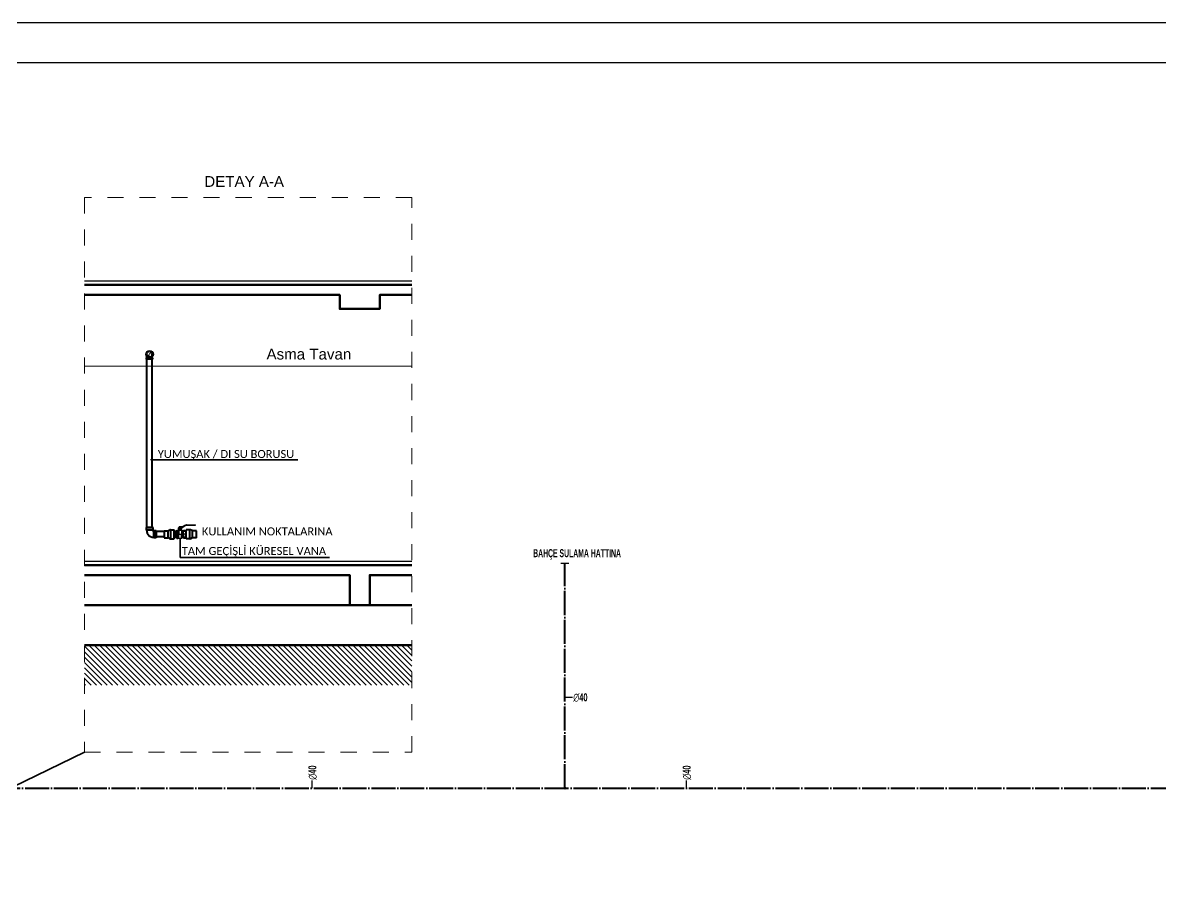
# Model space of a CAD drawing. Header units: centimetres. Extents: x 405464 to 563355, y 50011 to 66875.
# Drawn here: x 495395 to 498236, y 56816 to 59011 of the extents above; entities that cross this region are included whole.
import ezdxf
from ezdxf.enums import TextEntityAlignment as Align

# ---------------------------------------------------------------- set-up
doc = ezdxf.new("R2010")
doc.units = ezdxf.units.CM
doc.linetypes.add('DASHED', pattern=[4, 2, -2])
doc.linetypes.add('SOGUKSU1', pattern=[72, 60, -6, 0, -6])
doc.layers.get('0').update_dxf_attribs({"lineweight": 9})
for name, color, linetype, lineweight in [('---___EB_draft02_tasiyici', 5, 'Continuous', 50), ('0-KRCN-SHT-03CIHAZ', 120, 'Continuous', 30), ('0-KRCN-SHT-05CIHAZ', 171, 'Continuous', 40), ('0-KRCN-SHT-DETAY-YAZI', 71, 'Continuous', 35), ('0-KRCN-SHT-PROSES-BORU', 1, '0-Y_LINE', 40), ('0-KRCN-SHT-SOGUKSU', 141, 'SOGUKSU1', 40), ('0-KRCN-SHT-YAZI-ÇAP-TEMSU', 81, 'Continuous', 30), ('0-KRCN-Z-ANTET', 71, 'Continuous', 30), ('0-MEK-SHT-YAZI-ÇAP-TEMSU', 81, 'Continuous', 30)]:
    doc.layers.add(name, color=color, linetype=linetype, lineweight=lineweight)
for name, color, linetype in [('---___EB_draft03_gorunus', 8, 'Continuous'), ('---___EB_draft04_yazi', 8, 'Continuous'), ('---___EB_draft05_ht_zemin', 8, 'Continuous'), ('-M-PLUMBING DCW RISER', 7, 'Continuous'), ('-M-VALVE', 7, 'Continuous')]:
    doc.layers.add(name, color=color, linetype=linetype)
doc.styles.add('BORU', font='AGENCYR.TTF')
doc.styles.add('CAP', font='ARIALNB.TTF')
doc.styles.add('KATMAN YAZI STİLİ', font='calibri.ttf')
doc.styles.add('Normal', font='arial.ttf')
doc.linetypes.add('0-Y_LINE', pattern='A,100,-0.5,["Y",BORU,S=9,R=0,X=0,Y=-4.5],-5', length=105.5)
doc.linetypes.add('Amzigzag', pattern='A,0.0001,[136,genltshp.shx,S=0.04,R=0,X=0,Y=0],-11', length=11.0001)

# ---------------------------------------------------------------- blocks, each defined once
blk = doc.blocks.new('DN15 Ball Valve')
at = {"color": 0, "ltscale": 100}
for p, q in [((-47445.6, 36542.7), (-47427.7, 36542.7)), ((-47452.4, 36532.2), (-47420.9, 36532.2)), ((-47452.4, 36529.2), (-47420.9, 36529.2)), ((-47449, 36498.1), (-47436.6, 36498.1)), ((-47424.3, 36498.1), (-47436.6, 36498.1))]:
    blk.add_line(p, q, dxfattribs=at)
for points in [[(-47441.8, 36541.6), (-47442.6, 36541.9), (-47443.3, 36542.3), (-47444.4, 36542.3), (-47445.2, 36542.7), (-47445.9, 36542.7), (-47446.7, 36542.3), (-47447.8, 36542.3), (-47448.6, 36541.9), (-47449.3, 36541.6)], [(-47449.3, 36541.6), (-47449.3, 36535.6)], [(-47431.3, 36541.6), (-47432.8, 36541.9), (-47433.6, 36542.3), (-47435.1, 36542.3), (-47436.2, 36542.7), (-47437.3, 36542.7), (-47438.4, 36542.3), (-47439.6, 36542.3), (-47440.7, 36541.9), (-47441.8, 36541.6)], [(-47441.8, 36541.6), (-47441.8, 36535.2)], [(-47436.6, 36539.3), (-47436.6, 36517.6)], [(-47424.2, 36541.6), (-47424.9, 36541.9), (-47425.7, 36542.3), (-47426.4, 36542.3), (-47427.2, 36542.7), (-47428.3, 36542.7), (-47429.1, 36542.3), (-47429.8, 36542.3), (-47430.6, 36541.9), (-47431.3, 36541.6)], [(-47431.3, 36541.6), (-47431.3, 36535.2)], [(-47424.2, 36541.6), (-47424.2, 36535.7)], [(-47471.5, 36496.9), (-47471.5, 36496.9), (-47471.9, 36496.6), (-47471.9, 36496.6)], [(-47470.8, 36500.3), (-47470.8, 36499.6), (-47471.1, 36499.2), (-47471.5, 36498.8), (-47471.5, 36498.1)], [(-47471.5, 36496.9), (-47471.5, 36498.1)], [(-47471.5, 36496.9), (-47470, 36496.9)], [(-47470.8, 36500.3), (-47468.1, 36504.4)], [(-47470, 36499.9), (-47470, 36499.6), (-47470.4, 36498.8), (-47470.4, 36498.4)], [(-47470.4, 36496.9), (-47470.4, 36498.4)], [(-47470, 36499.9), (-47467, 36503.7)], [(-47470, 36496.6), (-47470, 36496.9), (-47470, 36496.9), (-47470, 36496.9)], [(-47468.5, 36504.8), (-47463.6, 36512.7)], [(-47468.5, 36504.8), (-47466.6, 36503.3)], [(-47466.6, 36503.3), (-47459.5, 36513.8)], [(-47465.1, 36523.9), (-47465.1, 36523.9), (-47465.5, 36523.9), (-47465.5, 36523.6)], [(-47465.5, 36523.6), (-47465.5, 36516.1)], [(-47461, 36516.1), (-47465.5, 36516.1)], [(-47465.5, 36516.1), (-47463.6, 36513.1)], [(-47465.1, 36523.9), (-47464, 36523.9)], [(-47464, 36513.8), (-47464.8, 36510.8)], [(-47464.4, 36516.1), (-47462.9, 36513.4)], [(-47463.6, 36523.9), (-47463.6, 36523.9), (-47464, 36523.9)], [(-47463.6, 36523.9), (-47460.3, 36519.4)], [(-47463.6, 36516.1), (-47463.6, 36514.9)], [(-47463.6, 36512.7), (-47463.3, 36512.7), (-47463.3, 36512.7), (-47463.6, 36513.1)], [(-47463.3, 36523.6), (-47461.4, 36523.6)], [(-47463.3, 36511.6), (-47462.1, 36513.1)], [(-47463.3, 36511.6), (-47462.1, 36510.8)], [(-47462.9, 36511.9), (-47462.5, 36512.3), (-47462.5, 36513.1), (-47462.9, 36513.4)], [(-47461.4, 36522.1), (-47462.1, 36522.1)], [(-47462.1, 36513.1), (-47461.8, 36513.8), (-47461.8, 36514.2), (-47461.4, 36514.6)], [(-47462.1, 36511.2), (-47461, 36512.7)], [(-47459.9, 36526.6), (-47460.3, 36526.6), (-47460.3, 36526.6), (-47460.6, 36526.6), (-47461, 36526.2), (-47461.4, 36525.8), (-47461.4, 36525.8), (-47461.4, 36525.1)], [(-47461.4, 36521.3), (-47461.4, 36525.1)], [(-47461.4, 36514.6), (-47461.4, 36516.1)], [(-47459.9, 36515.3), (-47461, 36516.1)], [(-47461, 36512.7), (-47460.6, 36513.1), (-47460.6, 36513.8), (-47460.6, 36514.2), (-47460.6, 36514.9)], [(-47455.4, 36525.8), (-47459.9, 36525.8), (-47460.3, 36525.1), (-47460.6, 36525.1)], [(-47460.6, 36519.8), (-47460.6, 36525.1)], [(-47460.6, 36523.9), (-47456.9, 36523.9)], [(-47460.6, 36522.4), (-47457.6, 36522.4)], [(-47460.6, 36514.9), (-47460.6, 36515.7)], [(-47460.3, 36519.4), (-47460.3, 36519.4), (-47460.3, 36519.4)], [(-47456.9, 36519.4), (-47460.3, 36519.4)], [(-47455.4, 36526.6), (-47459.9, 36526.6)], [(-47454.6, 36515.3), (-47459.9, 36515.3)], [(-47458.4, 36514.6), (-47458.4, 36514.2), (-47458.8, 36514.2), (-47459.1, 36514.2), (-47459.5, 36513.8)], [(-47454.6, 36514.6), (-47458.4, 36514.6)], [(-47457.6, 36523.9), (-47457.6, 36519.4)], [(-47456.9, 36519.4), (-47456.9, 36525.1)], [(-47452, 36525.1), (-47456.9, 36525.1)], [(-47453.9, 36521.7), (-47453.9, 36519.4), (-47456.9, 36519.4)], [(-47453.9, 36521.7), (-47456.9, 36521.7)], [(-47455.4, 36526.6), (-47455.4, 36525.8)], [(-47454.6, 36519.4), (-47454.6, 36515.3)], [(-47451.6, 36516.1), (-47454.6, 36516.1)], [(-47454.6, 36515.3), (-47454.6, 36514.6)], [(-47452.4, 36532.2), (-47452.4, 36529.2)], [(-47452, 36529.2), (-47452, 36525.1)], [(-47452, 36525.1), (-47436.6, 36525.1)], [(-47451.6, 36525.1), (-47451.6, 36515.7)], [(-47451.6, 36515.7), (-47436.6, 36515.7)], [(-47451.6, 36515.7), (-47449.4, 36511.6)], [(-47451.3, 36507.8), (-47451.3, 36499.2)], [(-47436.6, 36507.8), (-47451.3, 36507.8)], [(-47451.3, 36499.2), (-47450.9, 36498.8), (-47450.5, 36498.8), (-47450.1, 36498.4), (-47449.8, 36498.4), (-47449, 36498.1), (-47448.3, 36498.4), (-47447.9, 36498.8), (-47447.5, 36498.8), (-47447.1, 36499.2)], [(-47441.8, 36535.2), (-47442.9, 36535.6), (-47443.7, 36535.9), (-47444.8, 36535.9), (-47445.6, 36535.9), (-47446.7, 36535.9), (-47447.4, 36535.9), (-47448.6, 36535.9), (-47449.3, 36535.6), (-47450.4, 36535.2)], [(-47450.4, 36535.2), (-47450.4, 36532.2)], [(-47450.4, 36535.2), (-47423.1, 36535.2)], [(-47449.4, 36507.8), (-47449.4, 36511.6)], [(-47436.6, 36511.6), (-47449.4, 36511.6)], [(-47449.4, 36511.6), (-47449.4, 36511.6)], [(-47449.4, 36511.2), (-47449.4, 36508.6)], [(-47449.4, 36511.2), (-47449.4, 36511.2)], [(-47449.4, 36507.8), (-47449.4, 36508.6)], [(-47447.1, 36499.2), (-47447.1, 36507.8)], [(-47447.1, 36499.2), (-47446, 36498.8), (-47444.9, 36498.8), (-47443.8, 36498.4), (-47443, 36498.4), (-47441.9, 36498.1), (-47440.8, 36498.4), (-47439.6, 36498.4), (-47438.5, 36498.8), (-47437.8, 36498.8), (-47436.6, 36499.2)], [(-47431.3, 36535.2), (-47432.8, 36535.6), (-47433.6, 36535.9), (-47435.1, 36535.9), (-47436.2, 36535.9), (-47437.3, 36535.9), (-47438.4, 36535.9), (-47439.6, 36535.9), (-47440.7, 36535.6), (-47441.8, 36535.2)], [(-47421.6, 36525.1), (-47436.6, 36525.1)], [(-47422, 36515.7), (-47436.6, 36515.7)], [(-47436.6, 36513.1), (-47436.6, 36508.9)], [(-47436.6, 36511.6), (-47424.3, 36511.6)], [(-47436.6, 36507.8), (-47422.4, 36507.8)], [(-47436.6, 36499.2), (-47436.6, 36507.8)], [(-47436.6, 36499.2), (-47435.9, 36498.8), (-47434.8, 36498.8), (-47433.6, 36498.4), (-47432.5, 36498.4), (-47431.8, 36498.1), (-47430.6, 36498.4), (-47429.5, 36498.4), (-47428.4, 36498.8), (-47427.6, 36498.8), (-47426.5, 36499.2)], [(-47423.1, 36535.2), (-47423.8, 36535.6), (-47424.9, 36535.9), (-47425.7, 36535.9), (-47426.8, 36535.9), (-47427.6, 36535.9), (-47428.7, 36535.9), (-47429.4, 36535.9), (-47430.6, 36535.6), (-47431.3, 36535.2)], [(-47426.5, 36499.2), (-47426.5, 36507.8)], [(-47426.5, 36499.2), (-47426.1, 36498.8), (-47425.8, 36498.8), (-47425.4, 36498.4), (-47424.6, 36498.4), (-47424.3, 36498.1), (-47423.9, 36498.4), (-47423.1, 36498.8), (-47422.8, 36498.8), (-47422.4, 36499.2)], [(-47422, 36515.7), (-47424.3, 36511.6)], [(-47424.3, 36507.8), (-47424.3, 36511.6)], [(-47424.3, 36511.2), (-47424.3, 36511.2)], [(-47423.1, 36535.2), (-47423.1, 36532.2)], [(-47422.4, 36507.8), (-47422.4, 36499.2)], [(-47422, 36525.1), (-47422, 36515.7)], [(-47421.6, 36529.2), (-47421.6, 36525.1)], [(-47420.9, 36532.2), (-47420.9, 36529.2)], [(-47471.9, 36496.6), (-47471.9, 36464.3)], [(-47471.9, 36464.3), (-47471.9, 36463.9), (-47471.5, 36463.9), (-47471.5, 36463.9), (-47471.5, 36463.9)], [(-47470, 36463.9), (-47471.5, 36463.9)], [(-47470, 36496.6), (-47470, 36464.3)]]:
    blk.add_lwpolyline(points, dxfattribs=at)
blk = doc.blocks.new('*U55')
at = {"color": 8}
blk.add_circle((0, 0), 3.05, dxfattribs=at)
at = {"color": 0}
blk.add_circle((0, 0), 2.15, dxfattribs=at)
for centre, start, end in [((0, 1.07), 90, 270), ((0, -1.08), 270, 90)]:
    blk.add_arc(centre, 1.07, start, end, dxfattribs=at)
blk = doc.blocks.new('DONUT')
at = {"layer": '0-KRCN-SHT-03CIHAZ'}
blk.add_hatch(color=256, dxfattribs=at).paths.add_polyline_path([(2.5, 0, 1), (-2.5, 0, 1)])
blk.add_circle((0, 0), 2.5, dxfattribs=at)

msp = doc.modelspace()

# ---------------------------------------------------------------- hatches: boundary and pattern name
at = {"layer": '---___EB_draft05_ht_zemin'}
h = msp.add_hatch(dxfattribs=at)
h.set_pattern_fill('LINE', color=256, scale=3, angle=135)
h.set_pattern_definition([(135, (225534.707, 95655.744), (-6.7351921, -6.7351921), [])])
h.paths.add_polyline_path([(496366.7, 57356.1), (495549, 57356.1), (495549, 57456.1), (496366.7, 57456.1)])

# ---------------------------------------------------------------- linework, layer by layer
at = {"layer": '---___EB_draft02_tasiyici'}
for points in [[(495549, 58356.1), (496366.7, 58356.1)], [(496366.7, 58331.1), (496286.8, 58331.1), (496286.8, 58296.1), (496186.8, 58296.1), (496186.8, 58331.1), (495549, 58331.1)], [(495549, 57656.1), (496366.7, 57656.1)], [(496366.7, 57631.1), (496261.8, 57631.1), (496261.8, 57556.1), (496211.8, 57556.1), (496211.8, 57631.1), (495549, 57631.1)], [(495549, 57556.1), (496366.7, 57556.1)], [(496366.7, 57456.1), (495549, 57456.1)]]:
    msp.add_lwpolyline(points, dxfattribs=at)
at = {"layer": '---___EB_draft03_gorunus'}
msp.add_line((495549, 57666.1), (496366.7, 57666.1), dxfattribs=at)
msp.add_lwpolyline([(495549, 58366.1), (496366.7, 58366.1)], dxfattribs=at)
at = {"linetype": 'ByBlock', "ltscale": 3}
msp.add_line((495549, 58153.6), (496366.7, 58153.6), dxfattribs=at)
at = {"linetype": 'DASHED', "ltscale": 20}
msp.add_lwpolyline([(495549, 57188.7), (496366.7, 57188.7), (496366.7, 58574.5), (495549, 58574.5)], close=True, dxfattribs=at)
at = {"layer": '0-KRCN-SHT-DETAY-YAZI'}
for points in [[(495714.6, 57919.1), (495714.6, 57919.1), (496081.6, 57919.1)], [(495788.2, 57723.3), (495788.2, 57675.2), (496161.4, 57675.2)]]:
    msp.add_lwpolyline(points, dxfattribs=at)
at = {"layer": '0-KRCN-SHT-DETAY-YAZI', "linetype": 'Amzigzag'}
msp.add_lwpolyline([(494950.1, 56898.3), (495549, 57188.7)], dxfattribs=at)
at = {"layer": '0-KRCN-SHT-PROSES-BORU', "linetype": 'Continuous', "ltscale": 5}
for p, q in [((495704, 58170.9), (495704, 58174.4)), ((495719.5, 58174.4), (495704, 58174.4)), ((495719.5, 58170.9), (495704, 58170.9)), ((495705, 58174.4), (495705, 58182.9)), ((495705, 57749.9), (495705, 58170.9)), ((495718.5, 58174.4), (495718.5, 58182.9)), ((495718.5, 57749.9), (495718.5, 58170.9)), ((495719.5, 58170.9), (495719.5, 58174.4)), ((495703.1, 57749.9), (495703.1, 57744.3)), ((495720.4, 57749.9), (495703.1, 57749.9)), ((495703.1, 57744.3), (495720.4, 57744.3)), ((495704, 57744.3), (495704, 57744)), ((495719.4, 57744.3), (495704, 57744.3)), ((495719.4, 57744), (495704, 57744)), ((495719.4, 57744), (495719.4, 57744.3)), ((495720.4, 57744.3), (495720.4, 57749.9)), ((495722.8, 57740.9), (495722.5, 57740.9)), ((495722.5, 57725.5), (495722.5, 57740.9)), ((495728.4, 57741.9), (495722.8, 57741.9)), ((495722.8, 57741.9), (495722.8, 57724.6)), ((495722.8, 57740.9), (495722.8, 57725.5)), ((495728.4, 57741.9), (495728.4, 57724.6)), ((495747.8, 57740), (495728.4, 57740)), ((495747.8, 57742), (495757.1, 57742)), ((495747.8, 57742), (495747.8, 57724.4)), ((495757.1, 57742), (495757.1, 57724.4)), ((495758.7, 57742.4), (495762.2, 57744.3)), ((495763.8, 57744.7), (495763.8, 57721.7)), ((495763.8, 57744.7), (495773.1, 57744.7)), ((495773.1, 57721.7), (495773.1, 57744.7)), ((495803.2, 57721.7), (495803.2, 57744.7)), ((495812.5, 57744.7), (495803.2, 57744.7)), ((495812.5, 57721.7), (495812.5, 57744.7)), ((495817.7, 57742.4), (495814.1, 57744.3)), ((495828.5, 57742), (495819.3, 57742)), ((495819.3, 57724.4), (495819.3, 57742)), ((495828.5, 57724.4), (495828.5, 57742)), ((495722.8, 57725.5), (495722.5, 57725.5)), ((495728.4, 57724.6), (495722.8, 57724.6)), ((495747.8, 57726.5), (495728.4, 57726.5)), ((495747.8, 57724.4), (495757.1, 57724.4)), ((495758.7, 57724), (495762.2, 57722.1)), ((495763.8, 57721.7), (495773.1, 57721.7)), ((495812.5, 57721.7), (495803.2, 57721.7)), ((495817.7, 57724), (495814.1, 57722.1)), ((495828.5, 57724.4), (495819.3, 57724.4))]:
    msp.add_line(p, q, dxfattribs=at)
at = {"layer": '0-KRCN-SHT-PROSES-BORU', "linetype": 'Continuous', "ltscale": 5, "flags": 128}
for points in [[(495704, 57744), (495704.5, 57739.9), (495705.8, 57736), (495708, 57732.6), (495710.8, 57729.6), (495714.3, 57727.4), (495718.2, 57726), (495722.2, 57725.5), (495722.5, 57725.5)], [(495722.5, 57740.9), (495720.9, 57741.4), (495719.8, 57742.6), (495719.4, 57744)]]:
    msp.add_lwpolyline(points, dxfattribs=at)
at = {"layer": '0-KRCN-SHT-PROSES-BORU', "linetype": 'Continuous', "ltscale": 5}
for centre, radius, start, end in [((495757.1, 57745.4), 3.38, 270, 298.0725), ((495763.8, 57741.3), 3.37, 90, 118.0725), ((495812.5, 57741.3), 3.37, 61.9275, 90), ((495819.3, 57745.4), 3.37, 241.9275, 270), ((495757.1, 57721.1), 3.38, 61.9275, 90), ((495763.8, 57725.1), 3.37, 241.9275, 270), ((495812.5, 57725.1), 3.37, 270, 298.0725), ((495819.3, 57721.1), 3.37, 90, 118.0725)]:
    msp.add_arc(centre, radius, start, end, dxfattribs=at)
at = {"layer": '0-KRCN-SHT-SOGUKSU'}
for p, q in [((496749, 57098.9), (496749, 57661.2)), ((487541.7, 57098.9), (499224.8, 57098.9))]:
    msp.add_line(p, q, dxfattribs=at)
at = {"layer": '0-KRCN-SHT-YAZI-ÇAP-TEMSU', "linetype": 'Continuous'}
msp.add_line((496739, 57661.2), (496759, 57661.2), dxfattribs=at)
at = {"layer": '0-KRCN-Z-ANTET'}
for points in [[(405464.1, 50011.3), (563355.4, 50011.3), (563355.4, 59011.3), (405464.1, 59011.3)], [(470564.1, 50111.3), (502064.1, 50111.3), (502064.1, 58911.3), (470564.1, 58911.3)]]:
    msp.add_lwpolyline(points, close=True, dxfattribs=at)
at = {"layer": '0-MEK-SHT-YAZI-ÇAP-TEMSU', "linetype": 'Continuous'}
for p, q in [((496749, 57326), (496768.5, 57326)), ((496118.2, 57098.9), (496118.2, 57118.4)), ((497053.3, 57098.9), (497053.3, 57118.4))]:
    msp.add_line(p, q, dxfattribs=at)

# ---------------------------------------------------------------- block references
at = {"layer": '-M-PLUMBING DCW RISER', "xscale": 3.134528519887811, "yscale": 3.134528519887811, "zscale": 3.134528519887811, "rotation": 89.99999999999999}
msp.add_blockref('*U55', (495711.7, 58182.9), dxfattribs=at)
at = {"layer": '-M-VALVE', "color": 7, "xscale": -0.6749999999883585, "yscale": 0.6749999999883585, "zscale": 0.6749999999883585, "rotation": 89.99999999999987}
msp.add_blockref('DN15 Ball Valve', (520439.4, 25713.5), dxfattribs=at)
at = {"layer": '0-KRCN-SHT-05CIHAZ'}
msp.add_blockref('DONUT', (496749, 57098.9), dxfattribs=at)

# ---------------------------------------------------------------- texts
at = {"layer": '---___EB_draft04_yazi', "color": 1, "style": 'Normal'}
msp.add_text('DETAY A-A', height=27, dxfattribs=at).set_placement((495848.4, 58601.1))
at = {"layer": '---___EB_draft04_yazi', "color": 1, "insert": (496215.5, 58196.9), "char_height": 27, "width": 829.116, "attachment_point": 3, "style": 'Normal'}
msp.add_mtext('Asma Tavan', dxfattribs=at)
at = {"layer": '0-KRCN-SHT-DETAY-YAZI', "style": 'KATMAN YAZI STİLİ'}
for s, p in [('YUMUŞAK / DI SU BORUSU', (495732.1, 57923.8)), ('KULLANIM NOKTALARINA', (495842.4, 57730.4)), ('TAM GEÇİŞLİ KÜRESEL VANA', (495792.1, 57681.5))]:
    msp.add_text(s, height=20, dxfattribs=at).set_placement(p)
at = {"layer": '0-KRCN-SHT-YAZI-ÇAP-TEMSU', "linetype": 'Continuous', "style": 'CAP', "width": 0.6}
msp.add_text('BAHÇE SULAMA HATTINA', height=20, dxfattribs=at).set_placement((496669.9, 57676))
at = {"layer": '0-MEK-SHT-YAZI-ÇAP-TEMSU', "linetype": 'Continuous', "style": 'CAP', "width": 0.7}
msp.add_text('∅40', height=20, dxfattribs=at).set_placement((496770.1, 57326), align=Align.MIDDLE_LEFT)
for p in [(496118.2, 57120), (497053.3, 57120)]:
    msp.add_text('∅40', height=20, rotation=90, dxfattribs=at).set_placement(p, align=Align.MIDDLE_LEFT)

doc.saveas('drawing.dxf')
